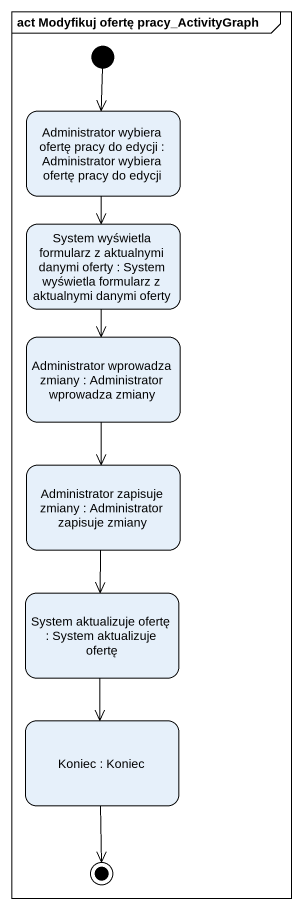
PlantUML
@startuml
mainframe act Modyfikuj ofertę pracy_ActivityGraph
hide empty description
state "Administrator wybiera ofertę pracy do edycji : Administrator wybiera ofertę pracy do edycji" as Administrator_wybiera
state "System wyświetla formularz z aktualnymi danymi oferty : System wyświetla formularz z aktualnymi danymi oferty" as System_wyświetla_formularz
state "Administrator wprowadza zmiany : Administrator wprowadza zmiany" as Administrator_wprowadza
state "Administrator zapisuje zmiany : Administrator zapisuje zmiany" as Administrator_zapisuje
state "System aktualizuje ofertę : System aktualizuje ofertę" as System_aktualizuje_ofertę
state "Koniec : Koniec" as Koniec
[*] --> Administrator_wybiera
Administrator_wybiera --> System_wyświetla_formularz
System_wyświetla_formularz --> Administrator_wprowadza
Administrator_wprowadza --> Administrator_zapisuje
Administrator_zapisuje --> System_aktualizuje_ofertę
System_aktualizuje_ofertę --> Koniec
Koniec --> [*]
@enduml
